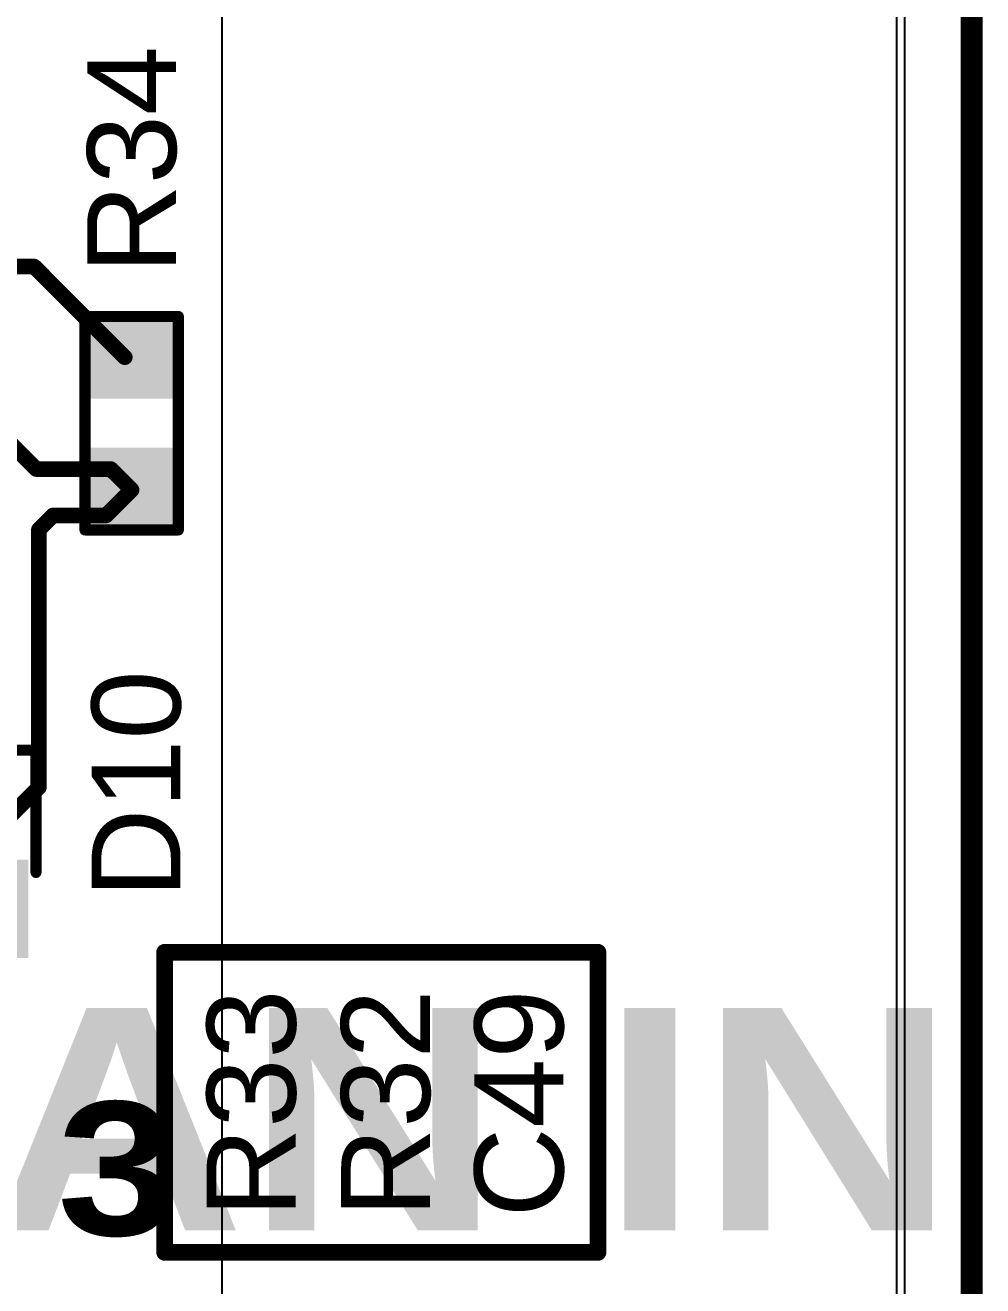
# Model space of a CAD drawing. Header units: inches. Extents: x -5 to 5328, y -4 to 5281.
# Drawn here: x 135.16 to 146.11, y 13.81 to 28.21 of the extents above; entities that cross this region are included whole.
import ezdxf

# ---------------------------------------------------------------- set-up
doc = ezdxf.new("R2010")
doc.units = ezdxf.units.IN
for name, color, linetype in [('Board Outline', 216, 'Continuous'), ('Bottom Layer', 5, 'Continuous'), ('Layer 1', 16, 'Continuous'), ('Layer 2', 76, 'Continuous'), ('Top Layer', 1, 'Continuous'), ('Top Overlay', 2, 'Continuous'), ('Top Paste', 8, 'Continuous'), ('Top Solder', 216, 'Continuous')]:
    doc.layers.add(name, color=color, linetype=linetype)
doc.styles.add('Arial', font='', dxfattribs={"height": 0.2})
doc.styles.add('Arial Black_Bold', font='', dxfattribs={"height": 0.2})
doc.styles.get('Arial').set_extended_font_data('Arial')
doc.styles.get('Arial Black_Bold').set_extended_font_data('Arial Black', bold=True)

# ---------------------------------------------------------------- blocks, each defined once
blk = doc.blocks.new('SOT_23_2')
at = {"layer": 'Top Layer'}
for points in [[(-0.41, 1.46), (0.41, 1.46), (0.41, 0.54), (-0.41, 0.54)], [(-1.36, -0.54), (-0.54, -0.54), (-0.54, -1.46), (-1.36, -1.46)], [(0.54, -0.54), (1.36, -0.54), (1.36, -1.46), (0.54, -1.46)]]:
    blk.add_hatch(color=1, dxfattribs=at).paths.add_polyline_path(points)
at = {"layer": 'Top Paste'}
for points in [[(-0.41, 1.46), (0.41, 1.46), (0.41, 0.54), (-0.41, 0.54)], [(-1.36, -0.54), (-0.54, -0.54), (-0.54, -1.46), (-1.36, -1.46)], [(0.54, -0.54), (1.36, -0.54), (1.36, -1.46), (0.54, -1.46)]]:
    blk.add_hatch(color=8, dxfattribs=at).paths.add_polyline_path(points)
at = {"layer": 'Top Solder'}
for points in [[(-0.512, 1.562), (0.512, 1.562), (0.512, 0.438), (-0.512, 0.438)], [(-1.462, -0.438), (-0.438, -0.438), (-0.438, -1.562), (-1.462, -1.562)], [(0.438, -0.438), (1.462, -0.438), (1.462, -1.562), (0.438, -1.562)]]:
    blk.add_hatch(color=216, dxfattribs=at).paths.add_polyline_path(points)
at = {"layer": 'Top Overlay'}
for points in [[(-1.549, 0.813, 0.127, 0.127, 0), (-0.559, 0.813, 0.127, 0.127, 0)], [(-1.549, -0.584, 0.127, 0.127, 0), (-1.549, 0.813, 0.127, 0.127, 0)], [(0.559, 0.813, 0.127, 0.127, 0), (1.549, 0.813, 0.127, 0.127, 0)], [(1.549, -0.584, 0.127, 0.127, 0), (1.549, 0.813, 0.127, 0.127, 0)], [(-0.33, -0.787, 0.127, 0.127, 0), (0.33, -0.787, 0.127, 0.127, 0)], [(-1.676, -1.295, 0.127, 0.127, 0), (-1.676, -1.041, 0.127, 0.127, 0)], [(-1.676, -1.041, 0.127, 0.127, 0), (-1.549, -1.168, 0.127, 0.127, 0)], [(-1.676, -1.295, 0.127, 0.127, 0), (-1.549, -1.168, 0.127, 0.127, 0)]]:
    blk.add_lwpolyline(points, format="xyseb", dxfattribs=at)
for points in [[(-1.581, 0.813, 0.0635, 0.0635, 1), (-1.518, 0.813, 0.0635, 0.0635, 1)], [(-1.581, 0.813, 0.0635, 0.0635, 1), (-1.518, 0.813, 0.0635, 0.0635, 1)], [(-0.591, 0.813, 0.0635, 0.0635, 1), (-0.527, 0.813, 0.0635, 0.0635, 1)], [(0.527, 0.813, 0.0635, 0.0635, 1), (0.591, 0.813, 0.0635, 0.0635, 1)], [(1.518, 0.813, 0.0635, 0.0635, 1), (1.581, 0.813, 0.0635, 0.0635, 1)], [(1.518, 0.813, 0.0635, 0.0635, 1), (1.581, 0.813, 0.0635, 0.0635, 1)], [(-1.581, -0.584, 0.0635, 0.0635, 1), (-1.518, -0.584, 0.0635, 0.0635, 1)], [(1.518, -0.584, 0.0635, 0.0635, 1), (1.581, -0.584, 0.0635, 0.0635, 1)], [(-0.362, -0.787, 0.0635, 0.0635, 1), (-0.298, -0.787, 0.0635, 0.0635, 1)], [(0.298, -0.787, 0.0635, 0.0635, 1), (0.362, -0.787, 0.0635, 0.0635, 1)], [(-1.708, -1.041, 0.0635, 0.0635, 1), (-1.645, -1.041, 0.0635, 0.0635, 1)], [(-1.708, -1.041, 0.0635, 0.0635, 1), (-1.645, -1.041, 0.0635, 0.0635, 1)], [(-1.581, -1.168, 0.0635, 0.0635, 1), (-1.518, -1.168, 0.0635, 0.0635, 1)], [(-1.581, -1.168, 0.0635, 0.0635, 1), (-1.518, -1.168, 0.0635, 0.0635, 1)], [(-1.708, -1.295, 0.0635, 0.0635, 1), (-1.645, -1.295, 0.0635, 0.0635, 1)], [(-1.708, -1.295, 0.0635, 0.0635, 1), (-1.645, -1.295, 0.0635, 0.0635, 1)]]:
    blk.add_lwpolyline(points, format="xyseb", close=True, dxfattribs=at)
blk = doc.blocks.new('R___0603_66')
at = {"layer": 'Top Layer'}
for points in [[(-0.381, 0.4445), (-0.381, -0.4445), (-1.143, -0.4445), (-1.143, 0.4445)], [(1.143, 0.4445), (1.143, -0.4445), (0.381, -0.4445), (0.381, 0.4445)]]:
    blk.add_hatch(color=1, dxfattribs=at).paths.add_polyline_path(points)
at = {"layer": 'Top Paste'}
for points in [[(-0.381, 0.4445), (-0.381, -0.4445), (-1.143, -0.4445), (-1.143, 0.4445)], [(1.143, 0.4445), (1.143, -0.4445), (0.381, -0.4445), (0.381, 0.4445)]]:
    blk.add_hatch(color=8, dxfattribs=at).paths.add_polyline_path(points)
at = {"layer": 'Top Solder'}
for points in [[(-0.2794, 0.5461), (-0.2794, -0.5461), (-1.2446, -0.5461), (-1.2446, 0.5461)], [(1.2446, 0.5461), (1.2446, -0.5461), (0.2794, -0.5461), (0.2794, 0.5461)]]:
    blk.add_hatch(color=216, dxfattribs=at).paths.add_polyline_path(points)
at = {"layer": 'Top Overlay'}
for points in [[(-1.2192, -0.5334, 0.127, 0.127, 0), (-1.2192, 0.5334, 0.127, 0.127, 0)], [(1.2192, 0.5334, 0.127, 0.127, 0), (-1.2192, 0.5334, 0.127, 0.127, 0)], [(1.2192, -0.5334, 0.127, 0.127, 0), (1.2192, 0.5334, 0.127, 0.127, 0)], [(1.2192, -0.5334, 0.127, 0.127, 0), (-1.2192, -0.5334, 0.127, 0.127, 0)]]:
    blk.add_lwpolyline(points, format="xyseb", dxfattribs=at)
for points in [[(-1.25095, 0.5334, 0.0635, 0.0635, 1), (-1.18745, 0.5334, 0.0635, 0.0635, 1)], [(-1.25095, 0.5334, 0.0635, 0.0635, 1), (-1.18745, 0.5334, 0.0635, 0.0635, 1)], [(1.18745, 0.5334, 0.0635, 0.0635, 1), (1.25095, 0.5334, 0.0635, 0.0635, 1)], [(1.18745, 0.5334, 0.0635, 0.0635, 1), (1.25095, 0.5334, 0.0635, 0.0635, 1)], [(-1.25095, -0.5334, 0.0635, 0.0635, 1), (-1.18745, -0.5334, 0.0635, 0.0635, 1)], [(-1.25095, -0.5334, 0.0635, 0.0635, 1), (-1.18745, -0.5334, 0.0635, 0.0635, 1)], [(1.18745, -0.5334, 0.0635, 0.0635, 1), (1.25095, -0.5334, 0.0635, 0.0635, 1)], [(1.18745, -0.5334, 0.0635, 0.0635, 1), (1.25095, -0.5334, 0.0635, 0.0635, 1)]]:
    blk.add_lwpolyline(points, format="xyseb", close=True, dxfattribs=at)

msp = doc.modelspace()

# ---------------------------------------------------------------- linework, layer by layer
at = {"layer": 'Board Outline'}
msp.add_lwpolyline([(145.981, -4, 0.254, 0.254, 0), (145.981, 106, 0.254, 0.254, 0)], format="xyseb", dxfattribs=at)
at = {"layer": 'Bottom Layer'}
msp.add_line((145.213, 36.109), (145.213, 2.596), dxfattribs=at)
at = {"layer": 'Layer 1'}
msp.add_line((145.213, 99.445), (145.213, 2.596), dxfattribs=at)
at = {"layer": 'Layer 2'}
msp.add_line((145.121, 37.329), (145.121, 2.706), dxfattribs=at)
at = {"layer": 'Top Layer'}
for p, q in [((145.213, 45.025), (145.213, 2.596)), ((137.414, 8.119), (137.414, 37.151)), ((137.414, 8.119), (137.414, 37.151))]:
    msp.add_line(p, q, dxfattribs=at)
for points in [[(133.781, 25.457, 0.178, 0.178, 0), (135.267, 25.457, 0.178, 0.178, 0)], [(135.267, 25.457, 0.178, 0.178, 0), (136.303, 24.421, 0.178, 0.178, 0)], [(134.347, 24.088, 0.178, 0.178, 0), (135.292, 23.143, 0.178, 0.178, 0)], [(135.292, 23.143, 0.178, 0.178, 0), (136.142, 23.143, 0.178, 0.178, 0)], [(136.142, 23.143, 0.178, 0.178, 0), (136.381, 22.905, 0.178, 0.178, 0)], [(136.089, 22.613, 0.178, 0.178, 0), (136.381, 22.905, 0.178, 0.178, 0)], [(135.32, 22.451, 0.178, 0.178, 0), (135.482, 22.613, 0.178, 0.178, 0)], [(135.482, 22.613, 0.178, 0.178, 0), (136.089, 22.613, 0.178, 0.178, 0)], [(135.32, 19.506, 0.178, 0.178, 0), (135.32, 22.451, 0.178, 0.178, 0)], [(134.556, 18.742, 0.178, 0.178, 0), (135.32, 19.506, 0.178, 0.178, 0)]]:
    msp.add_lwpolyline(points, format="xyseb", dxfattribs=at)
for points in [[(135.222, 25.457, 0.0889, 0.0889, 1), (135.311, 25.457, 0.0889, 0.0889, 1)], [(135.222, 25.457, 0.0889, 0.0889, 1), (135.311, 25.457, 0.0889, 0.0889, 1)], [(136.258, 24.421, 0.0889, 0.0889, 1), (136.347, 24.421, 0.0889, 0.0889, 1)], [(135.247, 23.143, 0.0889, 0.0889, 1), (135.336, 23.143, 0.0889, 0.0889, 1)], [(135.247, 23.143, 0.0889, 0.0889, 1), (135.336, 23.143, 0.0889, 0.0889, 1)], [(136.098, 23.143, 0.0889, 0.0889, 1), (136.187, 23.143, 0.0889, 0.0889, 1)], [(136.098, 23.143, 0.0889, 0.0889, 1), (136.187, 23.143, 0.0889, 0.0889, 1)], [(136.336, 22.905, 0.0889, 0.0889, 1), (136.425, 22.905, 0.0889, 0.0889, 1)], [(136.336, 22.905, 0.0889, 0.0889, 1), (136.425, 22.905, 0.0889, 0.0889, 1)], [(135.437, 22.613, 0.0889, 0.0889, 1), (135.526, 22.613, 0.0889, 0.0889, 1)], [(135.437, 22.613, 0.0889, 0.0889, 1), (135.526, 22.613, 0.0889, 0.0889, 1)], [(136.044, 22.613, 0.0889, 0.0889, 1), (136.133, 22.613, 0.0889, 0.0889, 1)], [(136.044, 22.613, 0.0889, 0.0889, 1), (136.133, 22.613, 0.0889, 0.0889, 1)], [(135.276, 22.451, 0.0889, 0.0889, 1), (135.365, 22.451, 0.0889, 0.0889, 1)], [(135.276, 22.451, 0.0889, 0.0889, 1), (135.365, 22.451, 0.0889, 0.0889, 1)], [(135.276, 19.506, 0.0889, 0.0889, 1), (135.365, 19.506, 0.0889, 0.0889, 1)], [(135.276, 19.506, 0.0889, 0.0889, 1), (135.365, 19.506, 0.0889, 0.0889, 1)]]:
    msp.add_lwpolyline(points, format="xyseb", close=True, dxfattribs=at)
at = {"layer": 'Top Overlay'}
for points in [[(136.757, 17.623, 0.191, 0.191, 0), (141.711, 17.623, 0.191, 0.191, 0)], [(136.757, 14.194, 0.191, 0.191, 0), (136.757, 17.623, 0.191, 0.191, 0)], [(141.711, 14.194, 0.191, 0.191, 0), (141.711, 17.623, 0.191, 0.191, 0)], [(136.757, 14.194, 0.191, 0.191, 0), (141.711, 14.194, 0.191, 0.191, 0)]]:
    msp.add_lwpolyline(points, format="xyseb", dxfattribs=at)
for points in [[(136.71, 17.623, 0.0952, 0.0952, 1), (136.805, 17.623, 0.0952, 0.0952, 1)], [(136.71, 17.623, 0.0952, 0.0952, 1), (136.805, 17.623, 0.0952, 0.0952, 1)], [(141.663, 17.623, 0.0952, 0.0952, 1), (141.758, 17.623, 0.0952, 0.0952, 1)], [(141.663, 17.623, 0.0952, 0.0952, 1), (141.758, 17.623, 0.0952, 0.0952, 1)], [(136.71, 14.194, 0.0952, 0.0952, 1), (136.805, 14.194, 0.0952, 0.0952, 1)], [(136.71, 14.194, 0.0952, 0.0952, 1), (136.805, 14.194, 0.0952, 0.0952, 1)], [(141.663, 14.194, 0.0952, 0.0952, 1), (141.758, 14.194, 0.0952, 0.0952, 1)], [(141.663, 14.194, 0.0952, 0.0952, 1), (141.758, 14.194, 0.0952, 0.0952, 1)]]:
    msp.add_lwpolyline(points, format="xyseb", close=True, dxfattribs=at)

# ---------------------------------------------------------------- block references
at = {"rotation": 270}
msp.add_blockref('R___0603_66', (136.381, 23.667), dxfattribs=at)
msp.add_blockref('SOT_23_2', (133.738, 19.119))

# ---------------------------------------------------------------- texts
at = {"layer": 'Top Overlay'}
for s, height, rotation, style, p in [('R34', 1.016, 90, 'Arial', (136.889, 25.373)), ('D10', 1.016, 90, 'Arial', (136.939, 18.24)), ('SLAVE CAN IN', 2.54, 360, 'Arial Black_Bold', (117.144, 14.446)), ('R33', 1.016, 90, 'Arial', (138.255, 14.594)), ('R32', 1.016, 90, 'Arial', (139.791, 14.594)), ('C49', 1.016, 90, 'Arial', (141.315, 14.594)), ('3', 1.524, 360, 'Arial Black_Bold', (135.53, 14.391))]:
    msp.add_text(s, height=height, rotation=rotation, dxfattribs=dict(at, style=style)).set_placement(p)

doc.saveas('drawing.dxf')
